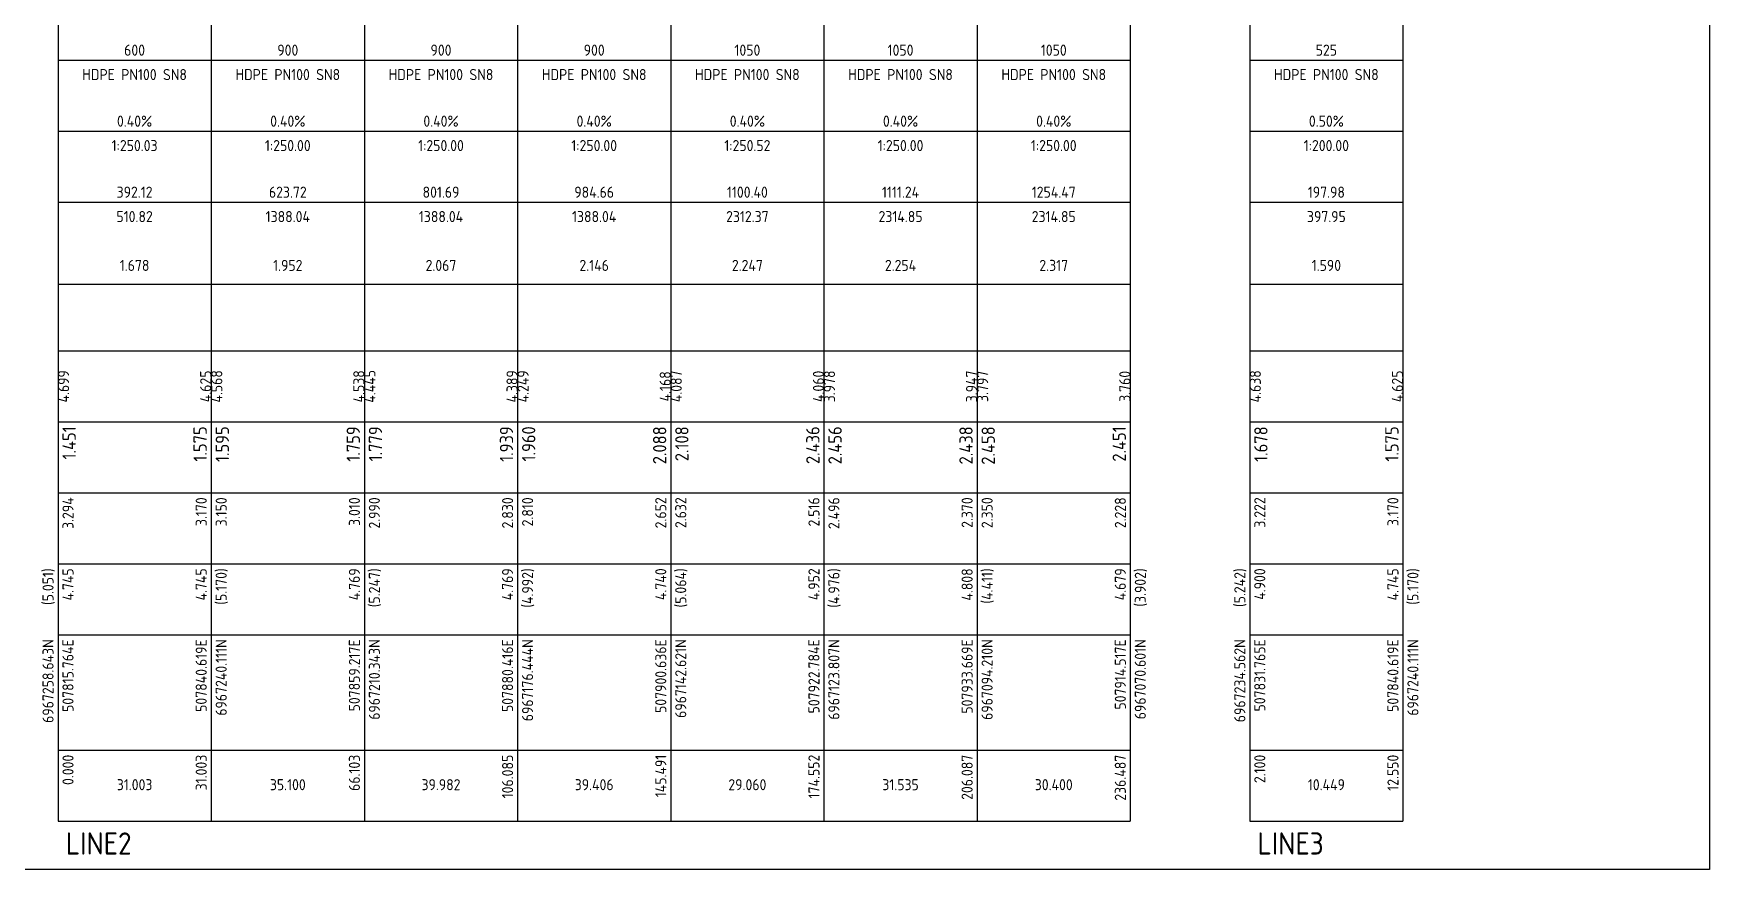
# Model space of a CAD drawing. Header units: metres. Extents: x 27 to 1668, y 87 to 577.
# Drawn here: x 420.6 to 798.1, y 89.1 to 277.5 of the extents above; entities that cross this region are included whole.
import ezdxf
from ezdxf.enums import TextEntityAlignment as Align

# ---------------------------------------------------------------- set-up
doc = ezdxf.new("R2010")
doc.units = ezdxf.units.M
for name, color, linetype in [('C_TEXT', 7, 'Continuous'), ('C_TEXT_TABLE', 1, 'Continuous'), ('XREF', 7, 'Continuous')]:
    doc.layers.add(name, color=color, linetype=linetype)
doc.layers.add('VPORTS_FRAMES', color=11, linetype='Continuous', plot=False)
doc.styles.add('ISOCP', font='isocp.shx')

# ---------------------------------------------------------------- blocks, each defined once
blk = doc.blocks.new('ARDPIPEARROW')
blk.add_solid([(0, 0), (-3, -0.75), (-3, 0.75), (0, 0)])
blk = doc.blocks.new('XD_SWD LS')
at = {"layer": 'C_TEXT_TABLE'}
for p, q in [((426.11, 280), (426.11, 264)), ((460.62, 280), (460.62, 264)), ((460.62, 280), (460.62, 264)), ((495.12, 280), (495.12, 264)), ((495.12, 280), (495.12, 264)), ((529.63, 280), (529.63, 264)), ((529.63, 280), (529.63, 264)), ((564.13, 280), (564.13, 264)), ((564.13, 280), (564.13, 264)), ((598.64, 280), (598.64, 264)), ((598.64, 280), (598.64, 264)), ((633.14, 280), (633.14, 264)), ((633.14, 280), (633.14, 264)), ((667.65, 280), (667.65, 264)), ((694.56, 280), (694.56, 264)), ((729.06, 280), (729.06, 264)), ((426.11, 271.5), (460.62, 271.5)), ((460.62, 271.5), (495.12, 271.5)), ((495.12, 271.5), (529.63, 271.5)), ((529.63, 271.5), (564.13, 271.5)), ((564.13, 271.5), (598.64, 271.5)), ((598.64, 271.5), (633.14, 271.5)), ((633.14, 271.5), (667.65, 271.5)), ((694.56, 271.5), (729.06, 271.5)), ((426.11, 264), (426.11, 248)), ((460.62, 264), (460.62, 248)), ((460.62, 264), (460.62, 248)), ((495.12, 264), (495.12, 248)), ((495.12, 264), (495.12, 248)), ((529.63, 264), (529.63, 248)), ((529.63, 264), (529.63, 248)), ((564.13, 264), (564.13, 248)), ((564.13, 264), (564.13, 248)), ((598.64, 264), (598.64, 248)), ((598.64, 264), (598.64, 248)), ((633.14, 264), (633.14, 248)), ((633.14, 264), (633.14, 248)), ((667.65, 264), (667.65, 248)), ((694.56, 264), (694.56, 248)), ((729.06, 264), (729.06, 248)), ((426.11, 255.5), (460.62, 255.5)), ((460.62, 255.5), (495.12, 255.5)), ((495.12, 255.5), (529.63, 255.5)), ((529.63, 255.5), (564.13, 255.5)), ((564.13, 255.5), (598.64, 255.5)), ((598.64, 255.5), (633.14, 255.5)), ((633.14, 255.5), (667.65, 255.5)), ((694.56, 255.5), (729.06, 255.5)), ((426.11, 248), (426.11, 232)), ((460.62, 248), (460.62, 232)), ((460.62, 248), (460.62, 232)), ((495.12, 248), (495.12, 232)), ((495.12, 248), (495.12, 232)), ((529.63, 248), (529.63, 232)), ((529.63, 248), (529.63, 232)), ((564.13, 248), (564.13, 232)), ((564.13, 248), (564.13, 232)), ((598.64, 248), (598.64, 232)), ((598.64, 248), (598.64, 232)), ((633.14, 248), (633.14, 232)), ((633.14, 248), (633.14, 232)), ((667.65, 248), (667.65, 232)), ((694.56, 248), (694.56, 232)), ((729.06, 248), (729.06, 232)), ((426.11, 239.5), (460.62, 239.5)), ((460.62, 239.5), (495.12, 239.5)), ((495.12, 239.5), (529.63, 239.5)), ((529.63, 239.5), (564.13, 239.5)), ((564.13, 239.5), (598.64, 239.5)), ((598.64, 239.5), (633.14, 239.5)), ((633.14, 239.5), (667.65, 239.5)), ((694.56, 239.5), (729.06, 239.5)), ((426.11, 232), (426.11, 216)), ((460.62, 232), (460.62, 216)), ((460.62, 232), (460.62, 216)), ((495.12, 232), (495.12, 216)), ((495.12, 232), (495.12, 216)), ((529.63, 232), (529.63, 216)), ((529.63, 232), (529.63, 216)), ((564.13, 232), (564.13, 216)), ((564.13, 232), (564.13, 216)), ((598.64, 232), (598.64, 216)), ((598.64, 232), (598.64, 216)), ((633.14, 232), (633.14, 216)), ((633.14, 232), (633.14, 216)), ((667.65, 232), (667.65, 216)), ((694.56, 232), (694.56, 216)), ((729.06, 232), (729.06, 216)), ((426.11, 221), (460.62, 221)), ((460.62, 221), (495.12, 221)), ((495.12, 221), (529.63, 221)), ((529.63, 221), (564.13, 221)), ((564.13, 221), (598.64, 221)), ((598.64, 221), (633.14, 221)), ((633.14, 221), (667.65, 221)), ((694.56, 221), (729.06, 221)), ((426.11, 216), (426.11, 206)), ((460.62, 216), (460.62, 206)), ((460.62, 216), (460.62, 206)), ((495.12, 216), (495.12, 206)), ((495.12, 216), (495.12, 206)), ((529.63, 216), (529.63, 206)), ((529.63, 216), (529.63, 206)), ((564.13, 216), (564.13, 206)), ((564.13, 216), (564.13, 206)), ((598.64, 216), (598.64, 206)), ((598.64, 216), (598.64, 206)), ((633.14, 216), (633.14, 206)), ((633.14, 216), (633.14, 206)), ((667.65, 216), (667.65, 206)), ((694.56, 216), (694.56, 206)), ((729.06, 216), (729.06, 206)), ((426.11, 206), (460.62, 206)), ((426.11, 206), (426.11, 190)), ((460.62, 206), (460.62, 190)), ((460.62, 206), (495.12, 206)), ((460.62, 206), (460.62, 190)), ((495.12, 206), (495.12, 190)), ((495.12, 206), (529.63, 206)), ((495.12, 206), (495.12, 190)), ((529.63, 206), (529.63, 190)), ((529.63, 206), (564.13, 206)), ((529.63, 206), (529.63, 190)), ((564.13, 206), (564.13, 190)), ((564.13, 206), (598.64, 206)), ((564.13, 206), (564.13, 190)), ((598.64, 206), (598.64, 190)), ((598.64, 206), (633.14, 206)), ((598.64, 206), (598.64, 190)), ((633.14, 206), (633.14, 190)), ((633.14, 206), (667.65, 206)), ((633.14, 206), (633.14, 190)), ((667.65, 206), (667.65, 190)), ((694.56, 206), (729.06, 206)), ((694.56, 206), (694.56, 190)), ((729.06, 206), (729.06, 190)), ((426.11, 190), (460.62, 190)), ((426.11, 190), (426.11, 174)), ((426.11, 190), (460.62, 190)), ((460.62, 190), (460.62, 174)), ((460.62, 190), (495.12, 190)), ((460.62, 190), (460.62, 174)), ((460.62, 190), (495.12, 190)), ((495.12, 190), (495.12, 174)), ((495.12, 190), (529.63, 190)), ((495.12, 190), (495.12, 174)), ((495.12, 190), (529.63, 190)), ((529.63, 190), (529.63, 174)), ((529.63, 190), (564.13, 190)), ((529.63, 190), (529.63, 174)), ((529.63, 190), (564.13, 190)), ((564.13, 190), (564.13, 174)), ((564.13, 190), (598.64, 190)), ((564.13, 190), (564.13, 174)), ((564.13, 190), (598.64, 190)), ((598.64, 190), (598.64, 174)), ((598.64, 190), (633.14, 190)), ((598.64, 190), (598.64, 174)), ((598.64, 190), (633.14, 190)), ((633.14, 190), (633.14, 174)), ((633.14, 190), (667.65, 190)), ((633.14, 190), (633.14, 174)), ((633.14, 190), (667.65, 190)), ((667.65, 190), (667.65, 174)), ((694.56, 190), (729.06, 190)), ((694.56, 190), (694.56, 174)), ((694.56, 190), (729.06, 190)), ((729.06, 190), (729.06, 174)), ((426.11, 174), (460.62, 174)), ((426.11, 174), (426.11, 158)), ((426.11, 174), (460.62, 174)), ((460.62, 174), (460.62, 158)), ((460.62, 174), (495.12, 174)), ((460.62, 174), (460.62, 158)), ((460.62, 174), (495.12, 174)), ((495.12, 174), (495.12, 158)), ((495.12, 174), (529.63, 174)), ((495.12, 174), (495.12, 158)), ((495.12, 174), (529.63, 174)), ((529.63, 174), (529.63, 158)), ((529.63, 174), (564.13, 174)), ((529.63, 174), (529.63, 158)), ((529.63, 174), (564.13, 174)), ((564.13, 174), (564.13, 158)), ((564.13, 174), (598.64, 174)), ((564.13, 174), (564.13, 158)), ((564.13, 174), (598.64, 174)), ((598.64, 174), (598.64, 158)), ((598.64, 174), (633.14, 174)), ((598.64, 174), (598.64, 158)), ((598.64, 174), (633.14, 174)), ((633.14, 174), (633.14, 158)), ((633.14, 174), (667.65, 174)), ((633.14, 174), (633.14, 158)), ((633.14, 174), (667.65, 174)), ((667.65, 174), (667.65, 158)), ((694.56, 174), (729.06, 174)), ((694.56, 174), (694.56, 158)), ((694.56, 174), (729.06, 174)), ((729.06, 174), (729.06, 158)), ((426.11, 158), (460.62, 158)), ((426.11, 158), (426.11, 142)), ((426.11, 158), (460.62, 158)), ((460.62, 158), (460.62, 142)), ((460.62, 158), (495.12, 158)), ((460.62, 158), (460.62, 142)), ((460.62, 158), (495.12, 158)), ((495.12, 158), (495.12, 142)), ((495.12, 158), (529.63, 158)), ((495.12, 158), (495.12, 142)), ((495.12, 158), (529.63, 158)), ((529.63, 158), (529.63, 142)), ((529.63, 158), (564.13, 158)), ((529.63, 158), (529.63, 142)), ((529.63, 158), (564.13, 158)), ((564.13, 158), (564.13, 142)), ((564.13, 158), (598.64, 158)), ((564.13, 158), (564.13, 142)), ((564.13, 158), (598.64, 158)), ((598.64, 158), (598.64, 142)), ((598.64, 158), (633.14, 158)), ((598.64, 158), (598.64, 142)), ((598.64, 158), (633.14, 158)), ((633.14, 158), (633.14, 142)), ((633.14, 158), (667.65, 158)), ((633.14, 158), (633.14, 142)), ((633.14, 158), (667.65, 158)), ((667.65, 158), (667.65, 142)), ((694.56, 158), (729.06, 158)), ((694.56, 158), (694.56, 142)), ((694.56, 158), (729.06, 158)), ((729.06, 158), (729.06, 142)), ((426.11, 142), (460.62, 142)), ((426.11, 142), (426.11, 116)), ((426.11, 142), (460.62, 142)), ((460.62, 142), (460.62, 116)), ((460.62, 142), (495.12, 142)), ((460.62, 142), (460.62, 116)), ((460.62, 142), (495.12, 142)), ((495.12, 142), (495.12, 116)), ((495.12, 142), (529.63, 142)), ((495.12, 142), (495.12, 116)), ((495.12, 142), (529.63, 142)), ((529.63, 142), (529.63, 116)), ((529.63, 142), (564.13, 142)), ((529.63, 142), (529.63, 116)), ((529.63, 142), (564.13, 142)), ((564.13, 142), (564.13, 116)), ((564.13, 142), (598.64, 142)), ((564.13, 142), (564.13, 116)), ((564.13, 142), (598.64, 142)), ((598.64, 142), (598.64, 116)), ((598.64, 142), (633.14, 142)), ((598.64, 142), (598.64, 116)), ((598.64, 142), (633.14, 142)), ((633.14, 142), (633.14, 116)), ((633.14, 142), (667.65, 142)), ((633.14, 142), (633.14, 116)), ((633.14, 142), (667.65, 142)), ((667.65, 142), (667.65, 116)), ((694.56, 142), (729.06, 142)), ((694.56, 142), (694.56, 116)), ((694.56, 142), (729.06, 142)), ((729.06, 142), (729.06, 116)), ((426.11, 116), (426.11, 100)), ((426.11, 116), (426.11, 100)), ((426.11, 116), (426.11, 100)), ((426.11, 116), (426.11, 100)), ((426.11, 116), (426.11, 100)), ((426.11, 116), (426.11, 100)), ((426.11, 116), (426.11, 100)), ((426.11, 116), (426.11, 100)), ((426.11, 116), (426.11, 100)), ((426.11, 116), (460.62, 116)), ((426.11, 116), (426.11, 100)), ((426.11, 116), (460.62, 116)), ((460.62, 116), (460.62, 100)), ((460.62, 116), (460.62, 100)), ((460.62, 116), (460.62, 100)), ((460.62, 116), (495.12, 116)), ((460.62, 116), (460.62, 100)), ((460.62, 116), (495.12, 116)), ((495.12, 116), (495.12, 100)), ((495.12, 116), (495.12, 100)), ((495.12, 116), (495.12, 100)), ((495.12, 116), (529.63, 116)), ((495.12, 116), (495.12, 100)), ((495.12, 116), (529.63, 116)), ((529.63, 116), (529.63, 100)), ((529.63, 116), (529.63, 100)), ((529.63, 116), (529.63, 100)), ((529.63, 116), (564.13, 116)), ((529.63, 116), (529.63, 100)), ((529.63, 116), (564.13, 116)), ((564.13, 116), (564.13, 100)), ((564.13, 116), (564.13, 100)), ((564.13, 116), (564.13, 100)), ((564.13, 116), (598.64, 116)), ((564.13, 116), (564.13, 100)), ((564.13, 116), (598.64, 116)), ((598.64, 116), (598.64, 100)), ((598.64, 116), (598.64, 100)), ((598.64, 116), (598.64, 100)), ((598.64, 116), (633.14, 116)), ((598.64, 116), (598.64, 100)), ((598.64, 116), (633.14, 116)), ((633.14, 116), (633.14, 100)), ((633.14, 116), (633.14, 100)), ((633.14, 116), (633.14, 100)), ((633.14, 116), (667.65, 116)), ((633.14, 116), (633.14, 100)), ((633.14, 116), (667.65, 116)), ((667.65, 116), (667.65, 100)), ((667.65, 116), (667.65, 100)), ((694.56, 116), (694.56, 100)), ((694.56, 116), (694.56, 100)), ((694.56, 116), (694.56, 100)), ((694.56, 116), (729.06, 116)), ((694.56, 116), (694.56, 100)), ((694.56, 116), (729.06, 116)), ((729.06, 116), (729.06, 100)), ((729.06, 116), (729.06, 100)), ((426.11, 100), (458.62, 100)), ((426.11, 100), (458.87, 100)), ((426.11, 100), (458.62, 100)), ((426.11, 100), (461.62, 100)), ((426.11, 100), (461.62, 100)), ((426.11, 100), (461.62, 100)), ((426.11, 100), (460.62, 100)), ((426.11, 100), (460.62, 100)), ((426.11, 100), (460.62, 100)), ((426.11, 100), (460.62, 100)), ((460.62, 100), (495.12, 100)), ((460.62, 100), (495.12, 100)), ((495.12, 100), (529.63, 100)), ((495.12, 100), (529.63, 100)), ((529.63, 100), (564.13, 100)), ((529.63, 100), (564.13, 100)), ((564.13, 100), (598.64, 100)), ((564.13, 100), (598.64, 100)), ((598.64, 100), (633.14, 100)), ((598.64, 100), (633.14, 100)), ((633.14, 100), (667.65, 100)), ((633.14, 100), (667.65, 100)), ((694.56, 100), (729.06, 100)), ((694.56, 100), (729.06, 100))]:
    blk.add_line(p, q, dxfattribs=at)
at = {"layer": 'C_TEXT_TABLE', "xscale": -1}
for p in [(426.11, 271.5), (460.62, 271.5), (495.12, 271.5), (529.63, 271.5), (564.13, 271.5), (598.64, 271.5), (633.14, 271.5), (694.56, 271.5), (426.11, 255.5), (460.62, 255.5), (495.12, 255.5), (529.63, 255.5), (564.13, 255.5), (598.64, 255.5), (633.14, 255.5), (694.56, 255.5), (426.11, 239.5), (460.62, 239.5), (495.12, 239.5), (529.63, 239.5), (564.13, 239.5), (598.64, 239.5), (633.14, 239.5), (694.56, 239.5), (426.11, 221), (460.62, 221), (495.12, 221), (529.63, 221), (564.13, 221), (598.64, 221), (633.14, 221), (694.56, 221)]:
    blk.add_blockref('ARDPIPEARROW', p, dxfattribs=at)
at = {"layer": 'C_TEXT_TABLE'}
for p in [(460.62, 271.5), (495.12, 271.5), (529.63, 271.5), (564.13, 271.5), (598.64, 271.5), (633.14, 271.5), (667.65, 271.5), (729.06, 271.5), (460.62, 255.5), (495.12, 255.5), (529.63, 255.5), (564.13, 255.5), (598.64, 255.5), (633.14, 255.5), (667.65, 255.5), (729.06, 255.5), (460.62, 239.5), (495.12, 239.5), (529.63, 239.5), (564.13, 239.5), (598.64, 239.5), (633.14, 239.5), (667.65, 239.5), (729.06, 239.5), (460.62, 221), (495.12, 221), (529.63, 221), (564.13, 221), (598.64, 221), (633.14, 221), (667.65, 221), (729.06, 221)]:
    blk.add_blockref('ARDPIPEARROW', p, dxfattribs=at)
at = {"style": 'ISOCP'}
for s, p in [('LINE2', (427.85, 92.5)), ('LINE3', (696.29, 92.5))]:
    blk.add_text(s, height=5, dxfattribs=at).set_placement(p)
at = {"layer": 'C_TEXT', "style": 'ISOCP'}
for s, p in [('600', (443.36, 272.5)), ('900', (477.87, 272.5)), ('900', (512.38, 272.5)), ('900', (546.88, 272.5)), ('1050', (581.39, 272.5)), ('1050', (615.89, 272.5)), ('1050', (650.4, 272.5)), ('525', (711.81, 272.5)), ('HDPE PN100 SN8', (443.36, 267)), ('HDPE PN100 SN8', (477.87, 267)), ('HDPE PN100 SN8', (512.38, 267)), ('HDPE PN100 SN8', (546.88, 267)), ('HDPE PN100 SN8', (581.39, 267)), ('HDPE PN100 SN8', (615.89, 267)), ('HDPE PN100 SN8', (650.4, 267)), ('HDPE PN100 SN8', (711.81, 267)), ('0.40%', (443.36, 256.5)), ('0.40%', (477.87, 256.5)), ('0.40%', (512.38, 256.5)), ('0.40%', (546.88, 256.5)), ('0.40%', (581.39, 256.5)), ('0.40%', (615.89, 256.5)), ('0.40%', (650.4, 256.5)), ('0.50%', (711.81, 256.5)), ('1:250.03', (443.36, 251)), ('1:250.00', (477.87, 251)), ('1:250.00', (512.38, 251)), ('1:250.00', (546.88, 251)), ('1:250.52', (581.39, 251)), ('1:250.00', (615.89, 251)), ('1:250.00', (650.4, 251)), ('1:200.00', (711.81, 251)), ('392.12', (443.36, 240.5)), ('623.72', (477.87, 240.5)), ('801.69', (512.38, 240.5)), ('984.66', (546.88, 240.5)), ('1100.40', (581.39, 240.5)), ('1111.24', (615.89, 240.5)), ('1254.47', (650.4, 240.5)), ('197.98', (711.81, 240.5)), ('510.82', (443.36, 235)), ('1388.04', (477.87, 235)), ('1388.04', (512.38, 235)), ('1388.04', (546.88, 235)), ('2312.37', (581.39, 235)), ('2314.85', (615.89, 235)), ('2314.85', (650.4, 235)), ('397.95', (711.81, 235)), ('1.678', (443.36, 224)), ('2.146', (546.88, 224)), ('2.247', (581.39, 224)), ('2.254', (615.89, 224)), ('2.317', (650.4, 224)), ('1.952', (477.87, 224)), ('2.067', (512.38, 224)), ('1.590', (711.81, 224)), ('31.003', (443.36, 107)), ('35.100', (477.87, 107)), ('39.982', (512.38, 107)), ('39.406', (546.88, 107)), ('29.060', (581.39, 107)), ('31.535', (615.89, 107)), ('30.400', (650.4, 107)), ('10.449', (711.81, 107))]:
    blk.add_text(s, height=2.5, dxfattribs=at).set_placement(p, align=Align.CENTER)
for s, p in [('4.699', (428.61, 198)), ('4.625', (460.62, 198)), ('4.568', (463.12, 198)), ('4.538', (495.12, 198)), ('4.445', (497.62, 198)), ('4.389', (529.63, 198)), ('4.249', (532.13, 198)), ('4.168', (564.13, 198)), ('4.087', (566.63, 198)), ('4.060', (598.64, 198)), ('3.978', (601.14, 198)), ('3.947', (633.14, 198)), ('3.797', (635.64, 198)), ('3.760', (667.65, 198)), ('4.638', (697.06, 198)), ('4.625', (729.06, 198))]:
    blk.add_text(s, height=2.5, rotation=90, dxfattribs=at).set_placement(p, align=Align.CENTER)
for s, height, p in [('1.960', 3, (533.63, 189)), ('1.451', 3, (430.11, 189)), ('1.575', 3, (459.62, 189)), ('1.595', 3, (464.62, 189)), ('1.759', 3, (494.12, 189)), ('1.779', 3, (499.12, 189)), ('1.939', 3, (528.63, 189)), ('2.088', 3, (563.13, 189)), ('2.108', 3, (568.13, 189)), ('2.436', 3, (597.64, 189)), ('2.456', 3, (602.64, 189)), ('2.438', 3, (632.14, 189)), ('2.458', 3, (637.14, 189)), ('2.451', 3, (666.65, 189)), ('1.678', 3, (698.56, 189)), ('1.575', 3, (728.06, 189)), ('3.294', 2.5, (429.61, 173)), ('3.170', 2.5, (459.62, 173)), ('3.150', 2.5, (464.12, 173)), ('3.010', 2.5, (494.12, 173)), ('2.990', 2.5, (498.62, 173)), ('2.830', 2.5, (528.63, 173)), ('2.810', 2.5, (533.13, 173)), ('2.652', 2.5, (563.13, 173)), ('2.632', 2.5, (567.63, 173)), ('2.516', 2.5, (597.64, 173)), ('2.496', 2.5, (602.14, 173)), ('2.370', 2.5, (632.14, 173)), ('2.350', 2.5, (636.64, 173)), ('2.228', 2.5, (666.65, 173)), ('3.222', 2.5, (698.06, 173)), ('3.170', 2.5, (728.06, 173)), ('(5.051)', 2.5, (425.11, 157)), ('4.745', 2.5, (429.61, 157)), ('4.745', 2.5, (459.62, 157)), ('(5.170)', 2.5, (464.12, 157)), ('4.769', 2.5, (494.12, 157)), ('(5.247)', 2.5, (498.62, 157)), ('4.769', 2.5, (528.63, 157)), ('(4.992)', 2.5, (533.13, 157)), ('4.740', 2.5, (563.13, 157)), ('(5.064)', 2.5, (567.63, 157)), ('4.952', 2.5, (597.64, 157)), ('(4.976)', 2.5, (602.14, 157)), ('4.808', 2.5, (632.14, 157)), ('(4.411)', 2.5, (636.64, 157)), ('4.679', 2.5, (666.65, 157)), ('(3.902)', 2.5, (671.15, 157)), ('(5.242)', 2.5, (693.56, 157)), ('4.900', 2.5, (698.06, 157)), ('4.745', 2.5, (728.06, 157)), ('(5.170)', 2.5, (732.56, 157)), ('6967258.643N', 2.5, (425.11, 141)), ('507815.764E', 2.5, (429.61, 141)), ('507840.619E', 2.5, (459.62, 141)), ('6967240.111N', 2.5, (464.12, 141)), ('507859.217E', 2.5, (494.12, 141)), ('6967210.343N', 2.5, (498.62, 141)), ('507880.416E', 2.5, (528.63, 141)), ('6967176.444N', 2.5, (533.13, 141)), ('507900.636E', 2.5, (563.13, 141)), ('6967142.621N', 2.5, (567.63, 141)), ('507922.784E', 2.5, (597.64, 141)), ('6967123.807N', 2.5, (602.14, 141)), ('507933.669E', 2.5, (632.14, 141)), ('6967094.210N', 2.5, (636.64, 141)), ('507914.517E', 2.5, (666.65, 141)), ('6967070.601N', 2.5, (671.15, 141)), ('6967234.562N', 2.5, (693.56, 141)), ('507831.765E', 2.5, (698.06, 141)), ('507840.619E', 2.5, (728.06, 141)), ('6967240.111N', 2.5, (732.56, 141)), ('0.000', 2.5, (429.61, 115)), ('31.003', 2.5, (459.62, 115)), ('66.103', 2.5, (494.12, 115)), ('106.085', 2.5, (528.63, 115)), ('145.491', 2.5, (563.13, 115)), ('174.552', 2.5, (597.64, 115)), ('206.087', 2.5, (632.14, 115)), ('236.487', 2.5, (666.65, 115)), ('2.100', 2.5, (698.06, 115)), ('12.550', 2.5, (728.06, 115))]:
    blk.add_text(s, height=height, rotation=90, dxfattribs=at).set_placement(p, align=Align.RIGHT)

msp = doc.modelspace()

# ---------------------------------------------------------------- block references
at = {"layer": 'XREF'}
msp.add_blockref('XD_SWD LS', (0, 0), dxfattribs=at)

# ---------------------------------------------------------------- next in the draw order: linework, layer by layer
at = {"layer": 'VPORTS_FRAMES'}
msp.add_lwpolyline([(27.11, 576.52), (798.11, 576.52), (798.11, 89.14), (27.11, 89.14)], close=True, dxfattribs=at)

doc.saveas('drawing.dxf')
